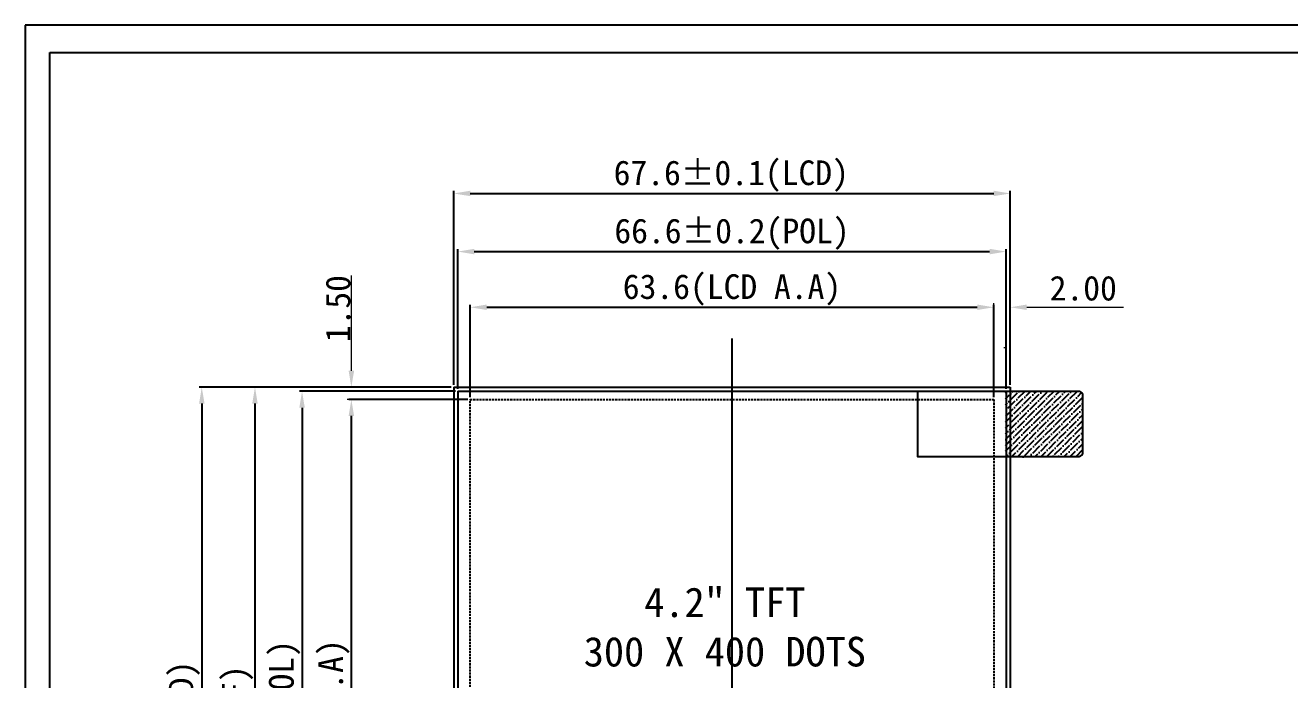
# Model space of a CAD drawing. Header units: millimetres. Extents: x 1186 to 1571, y 291 to 543.
# Drawn here: x 1186.4 to 1340, y 463.8 to 543.3 of the extents above; entities that cross this region are included whole.
import ezdxf

# ---------------------------------------------------------------- set-up
doc = ezdxf.new("R2010")
doc.units = ezdxf.units.MM
doc.linetypes.add('DASHED2', pattern=[0.375, 0.25, -0.125])
for name, color, linetype in [('03___PRT_ALL_CURVES', 7, 'Continuous'), ('06___PRT_ALL_SURFS', 7, 'Continuous'), ('dim', 3, 'Continuous'), ('Dimension', 7, 'Continuous'), ('DWG', 7, 'Continuous'), ('Frame', 7, 'Continuous'), ('偏光片', 4, 'Continuous')]:
    doc.layers.add(name, color=color, linetype=linetype)
doc.styles.get("Standard").update_dxf_attribs({"font": 'txt', "bigfont": 'gbcbig.shx'})
doc.styles.add('宋体', font='')
doc.styles.get('宋体').set_extended_font_data('SimSun')
doc.dimstyles.get("Standard").update_dxf_attribs({"dimtxt": 3, "dimasz": 1.5, "dimexe": 0.3, "dimexo": 0.3, "dimgap": 0.5, "dimtad": 1, "dimtoh": 1, "dimdsep": 46, "dimtxsty": 'Standard', "dimcen": 0.5, "dimclrd": 2, "dimclre": 3, "dimclrt": 6, "dimadec": 1, "dimazin": 0, "dimtfac": 1, "dimtofl": 0, "dimtmove": 0, "dimatfit": 3, "dimfxl": 1, "dimtolj": 1, "dimtzin": 0, "dimarcsym": 0})
doc.dimstyles.new('标准', dxfattribs={"dimtxt": 1.8, "dimasz": 1.5, "dimexe": 0.5, "dimexo": 0.4, "dimgap": 0.1, "dimtad": 1, "dimzin": 1, "dimdsep": 46, "dimtxsty": '宋体', "dimblk": 'CLOSEDBLANK', "dimcen": 0.09, "dimclrd": 96, "dimclre": 96, "dimclrt": 3, "dimadec": 0, "dimazin": 0, "dimtfac": 1, "dimtofl": 0, "dimtmove": 0, "dimatfit": 1, "dimldrblk": 'CLOSEDBLANK', "dimfxl": 1, "dimtolj": 1, "dimlwd": 0, "dimlwe": 0, "dimarcsym": 0})

# ---------------------------------------------------------------- blocks, each defined once
blk = doc.blocks.new('*D82')
at = {"layer": 'Defpoints', "color": 0, "ltscale": 10, "transparency": 16777216}
for p in [(1306.02, 522.9), (1238.42, 499.36), (1306.02, 499.36)]:
    blk.add_point(p, dxfattribs=at)
at = {"layer": 'Dimension', "color": 7, "lineweight": -2, "ltscale": 10, "transparency": 16777216}
for p, q in [((1238.42, 499.66), (1238.42, 523.2)), ((1240.42, 522.9), (1304.02, 522.9)), ((1306.02, 499.66), (1306.02, 523.2))]:
    blk.add_line(p, q, dxfattribs=at)
at = {"layer": 'Dimension', "color": 7, "ltscale": 10, "transparency": 16777216}
for points in [[(1240.42, 523.23), (1240.42, 522.57), (1238.42, 522.9)], [(1304.02, 523.23), (1304.02, 522.57), (1306.02, 522.9)]]:
    blk.add_solid(points, dxfattribs=at)
at = {"layer": 'Dimension', "color": 7, "ltscale": 10, "transparency": 16777216, "insert": (1272.13, 525.01), "char_height": 3, "attachment_point": 5, "style": '宋体'}
blk.add_mtext('\\A1;67.6%%P0.1(LCD)', dxfattribs=at)
blk = doc.blocks.new('*D83')
at = {"layer": 'Defpoints', "color": 0, "ltscale": 10, "transparency": 16777216}
for p in [(1225.98, 497.86), (1240.42, 497.86), (1240.42, 413.06)]:
    blk.add_point(p, dxfattribs=at)
at = {"layer": 'Dimension', "color": 7, "lineweight": -2, "ltscale": 10, "transparency": 16777216}
for p, q in [((1240.12, 497.86), (1225.68, 497.86)), ((1225.98, 415.06), (1225.98, 495.86)), ((1240.12, 413.06), (1225.68, 413.06))]:
    blk.add_line(p, q, dxfattribs=at)
at = {"layer": 'Dimension', "color": 7, "ltscale": 10, "transparency": 16777216}
for points in [[(1225.65, 495.86), (1226.32, 495.86), (1225.98, 497.86)], [(1225.65, 415.06), (1226.32, 415.06), (1225.98, 413.06)]]:
    blk.add_solid(points, dxfattribs=at)
at = {"layer": 'Dimension', "color": 7, "ltscale": 10, "transparency": 16777216, "insert": (1223.87, 455.46), "char_height": 3, "attachment_point": 5, "rotation": 90, "style": '宋体'}
blk.add_mtext('\\A1;84.8(LCD A.A)', dxfattribs=at)
blk = doc.blocks.new('*D84')
at = {"layer": 'Defpoints', "color": 0, "ltscale": 10, "transparency": 16777216}
for p in [(1304.02, 509.07), (1240.42, 497.86), (1304.02, 497.86)]:
    blk.add_point(p, dxfattribs=at)
at = {"layer": 'Dimension', "color": 7, "lineweight": -2, "ltscale": 10, "transparency": 16777216}
for p, q in [((1240.42, 498.16), (1240.42, 509.37)), ((1242.42, 509.07), (1302.02, 509.07)), ((1304.02, 498.16), (1304.02, 509.37))]:
    blk.add_line(p, q, dxfattribs=at)
at = {"layer": 'Dimension', "color": 7, "ltscale": 10, "transparency": 16777216}
for points in [[(1242.42, 509.4), (1242.42, 508.74), (1240.42, 509.07)], [(1302.02, 509.4), (1302.02, 508.74), (1304.02, 509.07)]]:
    blk.add_solid(points, dxfattribs=at)
at = {"layer": 'Dimension', "color": 7, "ltscale": 10, "transparency": 16777216, "insert": (1272.22, 511.18), "char_height": 3, "attachment_point": 5, "style": '宋体'}
blk.add_mtext('\\A1;63.6(LCD A.A)', dxfattribs=at)
blk = doc.blocks.new('*D85')
at = {"color": 7, "lineweight": 0, "transparency": 16777216}
for p, q in [((1302.02, 509.07), (1300.02, 509.07)), ((1304.02, 498.26), (1304.02, 509.57)), ((1306.02, 499.76), (1306.02, 509.57)), ((1308.02, 509.07), (1319.76, 509.07))]:
    blk.add_line(p, q, dxfattribs=at)
at = {"color": 7, "transparency": 16777216}
for points in [[(1302.02, 509.4), (1302.02, 508.74), (1304.02, 509.07)], [(1308.02, 509.4), (1308.02, 508.74), (1306.02, 509.07)]]:
    blk.add_solid(points, dxfattribs=at)
at = {"layer": 'Defpoints', "color": 0, "transparency": 16777216}
for p in [(1306.02, 509.07), (1306.02, 499.36), (1304.02, 497.86)]:
    blk.add_point(p, dxfattribs=at)
at = {"color": 7, "transparency": 16777216, "insert": (1314.89, 511.37), "char_height": 3, "attachment_point": 5, "style": '宋体'}
blk.add_mtext('\\A1;2.00', dxfattribs=at)
blk = doc.blocks.new('_ClosedBlank')
at = {"color": 0, "linetype": 'ByBlock', "lineweight": -2}
for p, q in [((-1, 0.167), (0, 0)), ((-1, 0.167), (-1, -0.167)), ((0, 0), (-1, -0.167))]:
    blk.add_line(p, q, dxfattribs=at)
blk = doc.blocks.new('*D86')
at = {"layer": 'Defpoints', "color": 0, "ltscale": 10, "transparency": 16777216}
for p in [(1238.42, 499.36), (1207.81, 408.36), (1238.42, 408.36)]:
    blk.add_point(p, dxfattribs=at)
at = {"layer": 'Dimension', "color": 7, "lineweight": -2, "ltscale": 10, "transparency": 16777216}
for p, q in [((1238.12, 499.36), (1207.51, 499.36)), ((1207.81, 497.36), (1207.81, 410.36)), ((1238.12, 408.36), (1207.51, 408.36))]:
    blk.add_line(p, q, dxfattribs=at)
at = {"layer": 'Dimension', "color": 7, "ltscale": 10, "transparency": 16777216}
for points in [[(1207.48, 497.36), (1208.15, 497.36), (1207.81, 499.36)], [(1207.48, 410.36), (1208.15, 410.36), (1207.81, 408.36)]]:
    blk.add_solid(points, dxfattribs=at)
at = {"layer": 'Dimension', "color": 7, "ltscale": 10, "transparency": 16777216, "insert": (1205.7, 453.87), "char_height": 3, "attachment_point": 5, "rotation": 90, "style": '宋体'}
blk.add_mtext('\\A1;91%%P0.1(LCD)', dxfattribs=at)
blk = doc.blocks.new('*D87')
at = {"color": 7, "lineweight": 0, "transparency": 16777216}
for p, q in [((1225.98, 501.36), (1225.98, 512.93)), ((1238.02, 499.36), (1225.48, 499.36)), ((1240.02, 497.86), (1225.48, 497.86)), ((1225.98, 495.86), (1225.98, 493.86))]:
    blk.add_line(p, q, dxfattribs=at)
at = {"color": 7, "transparency": 16777216}
for points in [[(1225.65, 501.36), (1226.32, 501.36), (1225.98, 499.36)], [(1225.65, 495.86), (1226.32, 495.86), (1225.98, 497.86)]]:
    blk.add_solid(points, dxfattribs=at)
at = {"layer": 'Defpoints', "color": 0, "transparency": 16777216}
for p in [(1238.42, 499.36), (1225.98, 497.86), (1240.42, 497.86)]:
    blk.add_point(p, dxfattribs=at)
at = {"color": 7, "transparency": 16777216, "insert": (1224.38, 508.9), "char_height": 3, "attachment_point": 5, "rotation": 90, "style": '宋体'}
blk.add_mtext('\\A1;1.50', dxfattribs=at)
blk = doc.blocks.new('*D93')
at = {"layer": 'Defpoints', "color": 0, "ltscale": 10, "transparency": 16777216}
for p in [(1305.52, 515.84), (1238.92, 498.86), (1305.52, 498.86)]:
    blk.add_point(p, dxfattribs=at)
at = {"layer": 'Dimension', "color": 7, "lineweight": -2, "ltscale": 10, "transparency": 16777216}
for p, q in [((1238.92, 499.16), (1238.92, 516.14)), ((1305.52, 499.16), (1305.52, 516.14)), ((1240.92, 515.84), (1303.52, 515.84))]:
    blk.add_line(p, q, dxfattribs=at)
at = {"layer": 'Dimension', "color": 7, "ltscale": 10, "transparency": 16777216}
for points in [[(1240.92, 516.17), (1240.92, 515.5), (1238.92, 515.84)], [(1303.52, 516.17), (1303.52, 515.5), (1305.52, 515.84)]]:
    blk.add_solid(points, dxfattribs=at)
at = {"layer": 'Dimension', "color": 7, "ltscale": 10, "transparency": 16777216, "insert": (1272.22, 517.95), "char_height": 3, "attachment_point": 5, "style": '宋体'}
blk.add_mtext('\\A1;66.6%%P0.2(POL)', dxfattribs=at)
blk = doc.blocks.new('*D94')
at = {"layer": 'Defpoints', "color": 0, "ltscale": 10, "transparency": 16777216}
for p in [(1238.92, 498.86), (1219.99, 411.86), (1238.92, 411.86)]:
    blk.add_point(p, dxfattribs=at)
at = {"layer": 'Dimension', "color": 7, "lineweight": -2, "ltscale": 10, "transparency": 16777216}
for p, q in [((1238.62, 498.86), (1219.69, 498.86)), ((1219.99, 496.86), (1219.99, 413.86)), ((1238.62, 411.86), (1219.69, 411.86))]:
    blk.add_line(p, q, dxfattribs=at)
at = {"layer": 'Dimension', "color": 7, "ltscale": 10, "transparency": 16777216}
for points in [[(1219.66, 496.86), (1220.33, 496.86), (1219.99, 498.86)], [(1219.66, 413.86), (1220.33, 413.86), (1219.99, 411.86)]]:
    blk.add_solid(points, dxfattribs=at)
at = {"layer": 'Dimension', "color": 7, "ltscale": 10, "transparency": 16777216, "insert": (1217.88, 455.36), "char_height": 3, "attachment_point": 5, "rotation": 90, "style": '宋体'}
blk.add_mtext('\\A1;87%%P0.2 (POL)', dxfattribs=at)
blk = doc.blocks.new('*D95')
at = {"layer": 'Defpoints', "color": 0, "ltscale": 10, "transparency": 16777216}
for p in [(1238.42, 499.36), (1214.27, 411.36), (1238.42, 411.36)]:
    blk.add_point(p, dxfattribs=at)
at = {"layer": 'Dimension', "color": 7, "lineweight": -2, "ltscale": 10, "transparency": 16777216}
for p, q in [((1238.12, 499.36), (1213.97, 499.36)), ((1214.27, 497.36), (1214.27, 413.36)), ((1238.12, 411.36), (1213.97, 411.36))]:
    blk.add_line(p, q, dxfattribs=at)
at = {"layer": 'Dimension', "color": 7, "ltscale": 10, "transparency": 16777216}
for points in [[(1213.94, 497.36), (1214.61, 497.36), (1214.27, 499.36)], [(1213.94, 413.36), (1214.61, 413.36), (1214.27, 411.36)]]:
    blk.add_solid(points, dxfattribs=at)
at = {"layer": 'Dimension', "color": 7, "ltscale": 10, "transparency": 16777216, "insert": (1212.16, 455.36), "char_height": 3, "attachment_point": 5, "rotation": 90, "style": '宋体'}
blk.add_mtext('\\A1;88(LCD CF)', dxfattribs=at)

msp = doc.modelspace()

# ---------------------------------------------------------------- hatches: boundary and pattern name
at = {"layer": 'dim'}
h = msp.add_hatch(dxfattribs=at)
h.set_pattern_fill('ANSI36', color=5, scale=4, style=0)
h.set_pattern_definition([(45, (605.08793, -3926.75136), (0.265165043, 0.972271824), [1.25, -0.25, 0, -0.25])])
h.paths.add_polyline_path([(1314.7931549, 498.3962112, 0.4142135624), (1314.2931549, 498.8962112), (1305.4431549, 498.8962112), (1305.4431549, 490.8962112), (1314.2931549, 490.8962112, 0.4142135624), (1314.7931549, 491.3962112)])

# ---------------------------------------------------------------- linework, layer by layer
at = {"color": 1}
msp.add_line((1272.2171619, 505.2723137), (1272.2171619, 404.0830353), dxfattribs=at)
at = {"layer": '03___PRT_ALL_CURVES', "color": 7, "linetype": 'DASHED2'}
for p, q in [((1240.4171622, 497.8578222), (1304.0171622, 497.8578222)), ((1240.4171622, 413.0578222), (1240.4171622, 497.8578222)), ((1304.0171622, 497.8578222), (1304.0171622, 413.0578222))]:
    msp.add_line(p, q, dxfattribs=at)
at = {"layer": '06___PRT_ALL_SURFS', "color": 5, "linetype": 'Continuous'}
msp.add_line((1305.3671622, 504.0816362), (1305.3671622, 504.2316362), dxfattribs=at)
at = {"layer": 'dim', "color": 7, "ltscale": 10}
for p, q in [((1238.4171622, 499.3578222), (1306.0171616, 499.3578222)), ((1238.4171622, 499.3578222), (1238.4171622, 408.3578222)), ((1306.0171616, 499.3578222), (1306.0171616, 408.3578222))]:
    msp.add_line(p, q, dxfattribs=at)
at = {"layer": 'dim', "color": 5}
msp.add_lwpolyline([(1294.7931549, 498.8962112), (1314.2931549, 498.8962112, -0.4142135624), (1314.7931549, 498.3962112), (1314.7931549, 491.3962112, -0.4142135624), (1314.2931549, 490.8962112), (1294.7931549, 490.8962112)], format="xyb", close=True, dxfattribs=at)
at = {"layer": 'Frame', "color": 7}
for p, q in [((1570.9588511, 543.3333299), (1186.3722, 543.3333299)), ((1186.3722, 543.3333299), (1186.3722, 290.756318)), ((1189.37221, 294.0600503), (1189.37221, 540.0295976)), ((1189.37221, 540.0295976), (1567.6551187, 540.0295976))]:
    msp.add_line(p, q, dxfattribs=at)
at = {"layer": '偏光片', "color": 6, "ltscale": 10}
for p, q in [((1238.9171622, 498.8578222), (1305.5171616, 498.8578222)), ((1238.9171622, 498.8578222), (1238.9171622, 411.8578222)), ((1305.5171616, 498.8578222), (1305.5171616, 411.8578222))]:
    msp.add_line(p, q, dxfattribs=at)

# ---------------------------------------------------------------- texts
at = {"layer": 'DWG', "color": 7, "insert": (1254.2118762, 475.0267615), "char_height": 3.6, "width": 68.4, "attachment_point": 1, "style": '宋体'}
msp.add_mtext('   4.2" TFT\\P300 X 400 DOTS', dxfattribs=at)

# ---------------------------------------------------------------- dimensions: what is measured, and where the dimension line sits
dim = msp.add_linear_dim(base=(1306.0171616, 509.0701045), p1=(1304.0171616, 497.8578222), p2=(1306.0171616, 499.3578222), dimstyle='标准', override={"dimtxt": 3, "dimasz": 2, "dimgap": 0.8, "dimtxsty": '宋体', "dimsah": 1, "dimclrd": 7, "dimclre": 7, "dimclrt": 7})
dim.commit()
dim.dimension.update_dxf_attribs({"geometry": '*D85', "text_midpoint": (1314.8897873, 509.0701045), "dimtype": 160})
dim = msp.add_linear_dim(base=(1225.9822057, 497.8578222), p1=(1238.4171622, 499.3578222), p2=(1240.4171622, 497.8578222), angle=90, dimstyle='标准', override={"dimtxt": 3, "dimasz": 2, "dimtxsty": '宋体', "dimsah": 1, "dimclrd": 7, "dimclre": 7, "dimclrt": 7})
dim.commit()
dim.dimension.update_dxf_attribs({"geometry": '*D87', "text_midpoint": (1225.9822057, 508.8961258), "dimtype": 160})
at = {"layer": 'Dimension', "ltscale": 10}
for base, p1, p2, text, override, picture, middle in [((1306.0171616, 522.9008755), (1238.4171622, 499.3578222), (1306.0171616, 499.3578222), '<>%%P0.1(LCD)', {"dimscale": 1, "dimtxt": 3, "dimasz": 2, "dimgap": 0.2, "dimdec": 3, "dimtxsty": '宋体', "dimclrd": 7, "dimclre": 7, "dimclrt": 7}, '*D82', (1272.1290742, 522.9008755)), ((1305.5171562, 515.8360728), (1238.9171568, 498.8578222), (1305.5171562, 498.8578222), '<>%%P0.2(POL)', {"dimscale": 1, "dimtxt": 3, "dimasz": 2, "dimgap": 0.2, "dimtxsty": '宋体', "dimclrd": 7, "dimclre": 7, "dimclrt": 7}, '*D93', (1272.2171565, 515.8360728)), ((1304.0171616, 509.0701045), (1240.4171622, 497.8578222), (1304.0171616, 497.8578222), '<>(LCD A.A)', {"dimscale": 1, "dimtxt": 3, "dimasz": 2, "dimgap": 0.2, "dimdec": 3, "dimtxsty": '宋体', "dimclrd": 7, "dimclre": 7, "dimclrt": 7}, '*D84', (1272.2171619, 509.0701045))]:
    dim = msp.add_linear_dim(base=base, p1=p1, p2=p2, text=text, dimstyle='Standard', override=override, dxfattribs=at)
    dim.commit()
    dim.dimension.update_dxf_attribs({"geometry": picture, "text_midpoint": middle, "dimtype": 160})
for base, p1, p2, text, picture, middle in [((1207.8122582, 408.3578222), (1238.4171622, 499.3578222), (1238.4171622, 408.3578222), '<>%%P0.1(LCD)', '*D86', (1207.8122582, 453.8653744)), ((1214.2741245, 411.3578222), (1238.4171568, 499.3578222), (1238.4171568, 411.3578222), '<>(LCD CF)', '*D95', (1214.2741245, 455.3578222)), ((1219.9939751, 411.8578222), (1238.9171568, 498.8578222), (1238.9171622, 411.8578222), '<>%%P0.2 (POL)', '*D94', (1219.9939751, 455.3578222)), ((1225.9822057, 497.8578222), (1240.4171622, 413.0578222), (1240.4171622, 497.8578222), '<>(LCD A.A)', '*D83', (1225.9822057, 455.4578222))]:
    dim = msp.add_linear_dim(base=base, p1=p1, p2=p2, angle=90, text=text, dimstyle='Standard', override={"dimscale": 1, "dimtxt": 3, "dimasz": 2, "dimgap": 0.2, "dimtxsty": '宋体', "dimclrd": 7, "dimclre": 7, "dimclrt": 7}, dxfattribs=at)
    dim.commit()
    dim.dimension.update_dxf_attribs({"geometry": picture, "text_midpoint": middle, "dimtype": 160})

doc.saveas('drawing.dxf')
